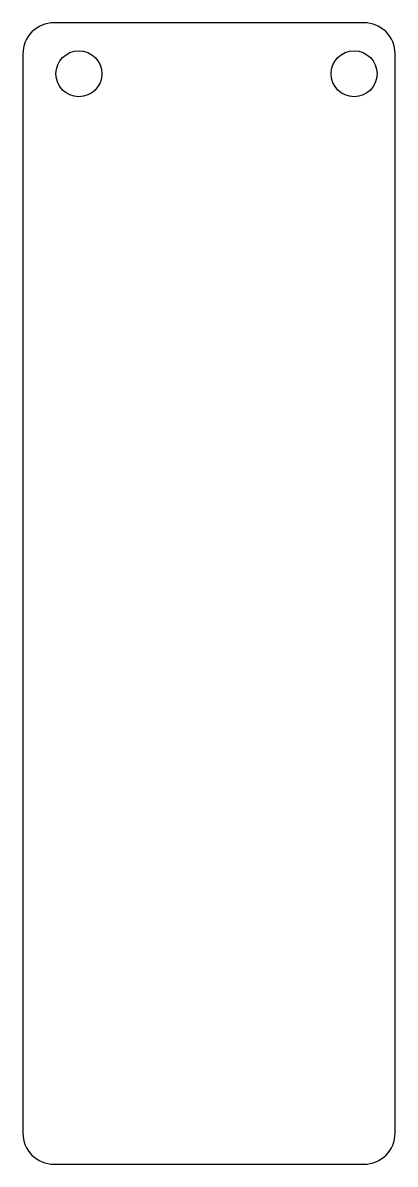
# Model space of a CAD drawing. Header units: millimetres. Extents: x -133.1 to -114.4, y -95 to -37.9.
import ezdxf

# ---------------------------------------------------------------- set-up
doc = ezdxf.new("R2010")
doc.units = ezdxf.units.MM
doc.layers.get('0').update_dxf_attribs({"linetype": 'CONTINUOUS'})

msp = doc.modelspace()

# ---------------------------------------------------------------- linework, layer by layer
msp.add_lwpolyline([(-114.45, -39.5, 0.414214), (-116, -37.95), (-131.5, -37.95, 0.414214), (-133.05, -39.5), (-133.05, -93.5, 0.414214), (-131.5, -95.05), (-116, -95.05, 0.414214), (-114.45, -93.5)], format="xyb", close=True)
for centre in [(-130.25, -40.5), (-116.5, -40.5)]:
    msp.add_circle(centre, 1.15)

doc.saveas('drawing.dxf')
